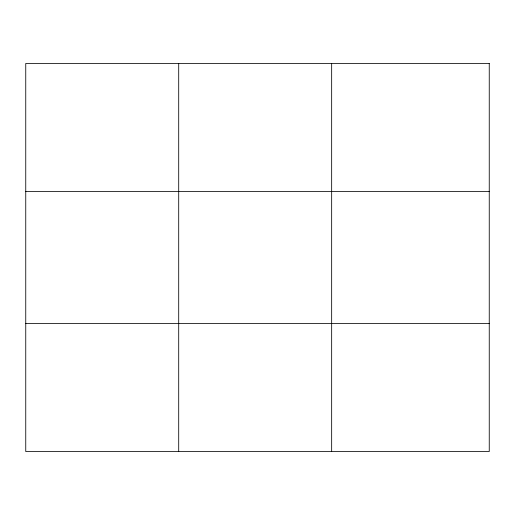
<?xml version="1.0" encoding="UTF-8"?>
<svg xmlns="http://www.w3.org/2000/svg" width="515" height="515" viewBox="0 0 515 515"><rect width="100%" height="100%" fill="white"/><g stroke="black" fill="none" stroke-linecap="round" stroke-linejoin="round"><path stroke-width="0.77" d="M178.705 451.533L178.705 63.467M331.66 451.533L331.66 63.467M25.75 191.529L489.25 191.529M25.75 323.472L489.25 323.472M489.25 63.467L489.25 451.533L25.75 451.533L25.75 63.467L489.25 63.467"/></g></svg>
